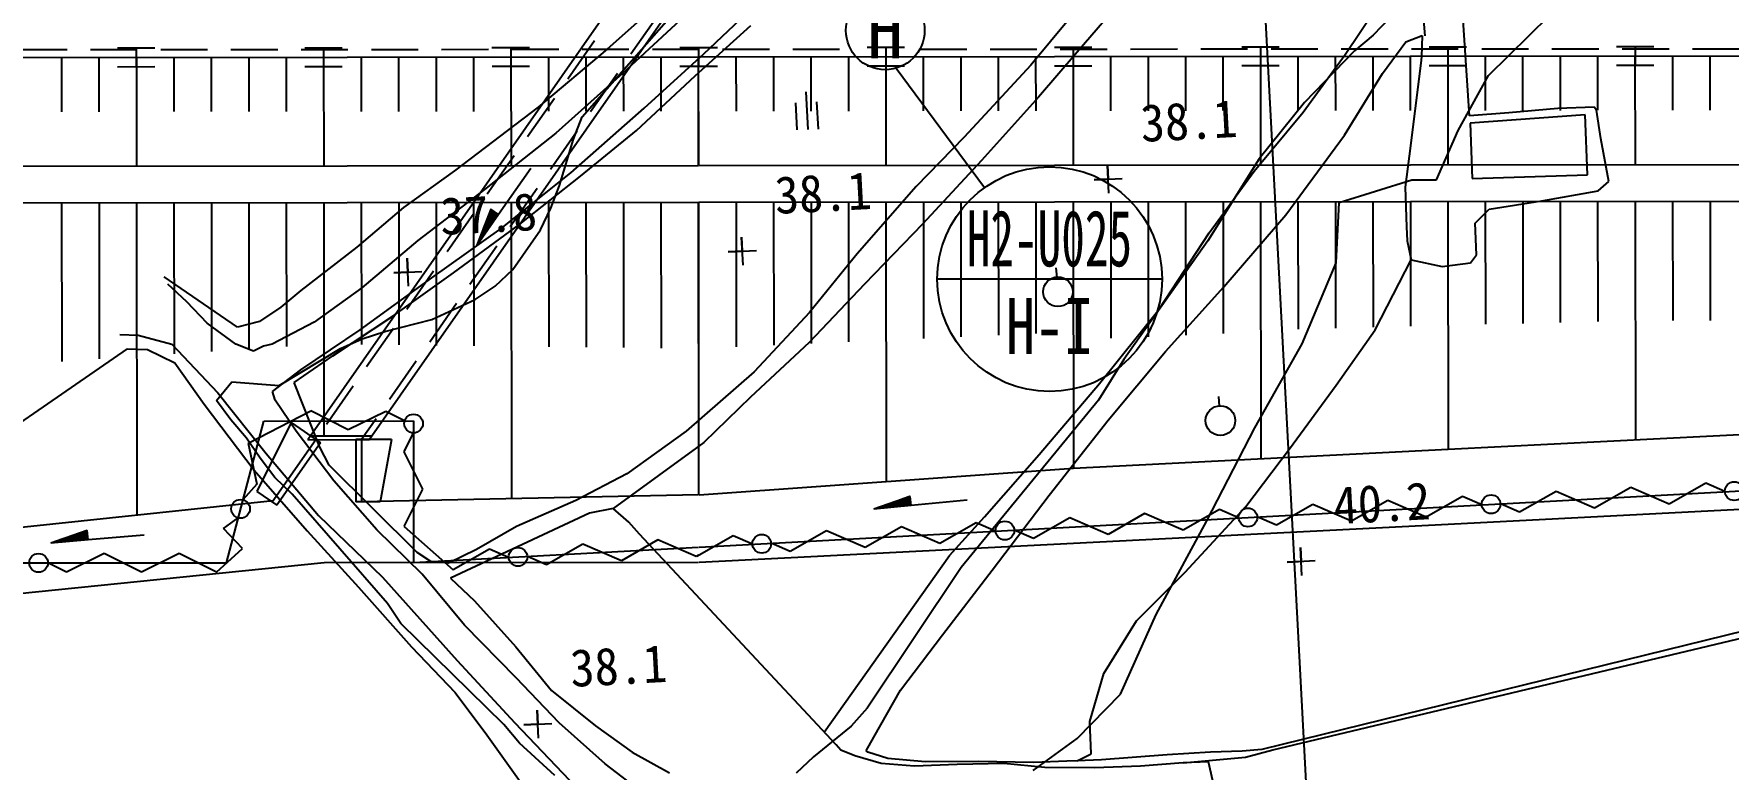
# Model space of a CAD drawing. Header units: millimetres. Extents: x 16742 to 17538, y 1103 to 1809.
# Drawn here: x 16887.5 to 16978, y 1428.6 to 1467.8 of the extents above; entities that cross this region are included whole.
import ezdxf
from ezdxf.enums import TextEntityAlignment as Align
from ezdxf.xclip import XClip

# ---------------------------------------------------------------- set-up
doc = ezdxf.new("R2010")
doc.units = ezdxf.units.MM
doc.header["$LTSCALE"] = 10
doc.header["$MEASUREMENT"] = 0
doc.header["$XCLIPFRAME"] = 2
doc.linetypes.add('DASHED2', pattern=[0.375, 0.25, -0.125])
doc.linetypes.add('HIDDEN', pattern=[0.375, 0.25, -0.125])
for name, color, linetype in [('TN-MANH', 4, 'Continuous'), ('TZ-BASE', 253, 'Continuous'), ('TZ-CABL', 4, 'Continuous')]:
    doc.layers.add(name, color=color, linetype=linetype)
doc.styles.add('GR', font='GulimChe.ttf')
doc.styles.get("Standard").update_dxf_attribs({"font": 'GulimChe.ttf'})

# ---------------------------------------------------------------- blocks, each defined once
blk = doc.blocks.new('JD-DGH6SF4')
at = {"layer": 'TZ-BASE'}
for p, q in [((110.45, 67.59), (115.178, 61.215)), ((124.65, 56.322), (112.65, 56.322))]:
    blk.add_line(p, q, dxfattribs=at)
blk.add_circle((118.65, 56.322), 6, dxfattribs=at)
at = {"layer": 'TZ-BASE', "style": 'GR'}
for s, width, p in [('H2-U025', 0.65, (118.64, 58.482)), ('H-I', 0.8, (118.641, 53.822))]:
    blk.add_text(s, height=3, rotation=0, dxfattribs=dict(at, width=width)).set_placement(p, align=Align.MIDDLE)
blk = doc.blocks.new('JD-FHFGFGH4SFG5')
at = {"layer": 'TZ-BASE'}
for p, q in [((122.886, 133.434), (141.478, -216.426)), ((131.937, 7.119, 38.259), (120.182, -6.561, 38.259)), ((93.752, -10.003, 38), (103.093, 0.583, 38)), ((98.558, -3.311, 37.107), (95.089, -6.403, 37.107)), ((100.258, -6.638, 39.808), (104.127, -2.981, 39.808)), ((120.904, -3.407, 38.027), (117.717, -7.249, 38.027)), ((134.504, -6.676, 38.259), (136.141, -4.246, 38.259)), ((141.137, -9.964, 40.327), (140.736, -4.024, 40.327)), ((99.208, -4.652, 37.592), (95.906, -7.696, 37.592)), ((99.79, -7.824, 38.027), (102.768, -5.131, 38.027)), ((136.877, -4.724, 39.019), (135.984, -5.646, 39.019)), ((138.659, -4.627, 39.808), (138.743, -5.68, 39.808)), ((142.151, -7.812, 40.158), (145.404, -4.602, 40.158)), ((68.945, -6.333), (70.945, -6.331)), ((69.945, -6.332), (69.946, -7.332)), ((78.945, -6.323), (80.945, -6.321)), ((79.945, -6.322), (79.946, -7.322)), ((88.945, -6.314), (90.945, -6.312)), ((89.945, -6.313), (89.946, -7.313)), ((98.977, -6.304), (100.977, -6.302)), ((99.977, -6.303), (99.978, -7.303)), ((108.977, -6.295), (110.977, -6.293)), ((109.977, -6.294), (109.978, -7.294)), ((118.977, -6.285), (120.977, -6.284)), ((119.977, -6.284), (119.978, -7.284)), ((128.977, -6.276), (130.977, -6.274)), ((129.977, -6.275), (129.978, -7.275)), ((135.984, -5.646, 39.019), (135.004, -6.487, 39.019)), ((136.487, -7.696, 40.327), (137.73, -6, 40.327)), ((137.73, -6, 40.327), (138.604, -5.67, 40.327)), ((138.604, -5.67, 40.327), (138.564, -6.812, 40.327)), ((138.977, -6.267), (140.977, -6.265)), ((139.977, -6.266), (139.978, -7.266)), ((148.977, -6.257), (150.977, -6.255)), ((149.977, -6.256), (149.978, -7.256)), ((0.53, -6.897), (99.948, -6.803)), ((49.945, -6.85), (99.945, -6.803)), ((65.956, -6.835), (65.959, -9.74)), ((67.956, -6.833), (67.959, -9.738)), ((69.956, -6.832), (69.962, -12.642)), ((71.956, -6.83), (71.959, -9.735)), ((73.956, -6.828), (73.959, -9.733)), ((75.956, -6.826), (75.959, -9.731)), ((77.956, -6.824), (77.959, -9.729)), ((79.956, -6.822), (79.962, -12.632)), ((81.956, -6.82), (81.959, -9.725)), ((83.956, -6.818), (83.959, -9.723)), ((85.956, -6.817), (85.959, -9.722)), ((87.956, -6.815), (87.959, -9.72)), ((89.956, -6.813), (89.962, -12.623)), ((95.089, -6.403, 37.107), (91.409, -9.504, 37.107)), ((91.956, -6.811), (91.959, -9.716)), ((93.956, -6.809), (93.959, -9.714)), ((95.956, -6.807), (95.959, -9.712)), ((97.077, -9.55, 39.808), (100.258, -6.638, 39.808)), ((97.956, -6.805), (97.959, -9.71)), ((99.948, -6.803), (99.953, -12.613)), ((99.956, -6.803), (99.962, -12.613)), ((99.977, -6.803), (349.971, -6.568)), ((99.977, -6.803), (299.971, -6.615)), ((101.971, -6.801), (101.974, -9.706)), ((103.971, -6.8), (103.974, -9.705)), ((105.971, -6.798), (105.974, -9.703)), ((107.971, -6.796), (107.974, -9.701)), ((109.971, -6.794), (109.977, -12.604)), ((111.971, -6.792), (111.974, -9.697)), ((113.971, -6.79), (113.974, -9.695)), ((115.971, -6.788), (115.974, -9.693)), ((117.971, -6.786), (117.974, -9.691)), ((120.182, -6.561, 38.259), (118.123, -8.964, 38.259)), ((119.971, -6.784), (119.977, -12.594)), ((121.971, -6.783), (121.974, -9.688)), ((123.971, -6.781), (123.974, -9.686)), ((125.971, -6.779), (125.974, -9.684)), ((127.971, -6.777), (127.974, -9.682)), ((129.971, -6.775), (129.977, -12.585)), ((131.971, -6.773), (131.974, -9.678)), ((132.26, -9.762, 38.259), (134.504, -6.676, 38.259)), ((135.004, -6.487, 39.019), (132.325, -9.253, 39.019)), ((133.971, -6.771), (133.974, -9.676)), ((135.971, -6.769), (135.974, -9.674)), ((137.971, -6.768), (137.974, -9.673)), ((138.535, -7.151, 40.327), (138.311, -8.976, 40.327)), ((138.564, -6.812, 40.327), (138.535, -7.151, 40.327)), ((139.971, -6.766), (139.977, -12.576)), ((141.971, -6.764), (141.974, -9.669)), ((143.971, -6.762), (143.974, -9.667)), ((145.971, -6.76), (145.974, -9.665)), ((147.971, -6.758), (147.974, -9.663)), ((149.971, -6.756), (149.977, -12.566)), ((151.971, -6.754), (151.974, -9.659)), ((153.971, -6.752), (153.974, -9.657)), ((68.946, -7.333), (70.946, -7.331)), ((78.946, -7.323), (80.946, -7.321)), ((88.946, -7.314), (90.946, -7.312)), ((95.906, -7.696, 37.592), (92.356, -10.876, 37.592)), ((96.652, -10.735, 38.027), (99.79, -7.824, 38.027)), ((98.978, -7.304), (100.978, -7.302)), ((108.978, -7.295), (110.978, -7.293)), ((117.717, -7.249, 38.027), (114.152, -11.105, 38.027)), ((118.978, -7.285), (120.978, -7.284)), ((128.978, -7.276), (130.978, -7.274)), ((134.462, -10.985, 40.327), (136.487, -7.696, 40.327)), ((138.978, -7.267), (140.978, -7.265)), ((140.534, -10.747, 40.158), (142.151, -7.812, 40.158)), ((148.978, -7.257), (150.978, -7.255)), ((105.699, -8.671, 38.174), (105.806, -10.68, 38.174)), ((118.123, -8.964, 38.259), (115.087, -12.335, 38.259)), ((138.311, -8.976, 40.327), (137.99, -11.565, 40.327)), ((91.409, -9.504, 37.107), (86.938, -12.889, 37.107)), ((93.157, -12.999, 39.808), (97.077, -9.55, 39.808)), ((105.143, -9.266, 38.174), (105.22, -10.712, 38.174)), ((106.371, -10.673, 38.174), (106.293, -9.205, 38.174)), ((129.638, -12.906, 38.259), (132.26, -9.762, 38.259)), ((132.325, -9.253, 39.019), (129.908, -12.262, 39.019)), ((143.242, -9.797, 40.327), (141.137, -9.964, 40.327)), ((147.314, -9.906, 42.488), (141.165, -10.358, 42.488)), ((145.852, -9.568, 40.327), (143.242, -9.797, 40.327)), ((147.792, -9.492, 40.327), (145.852, -9.568, 40.327)), ((147.439, -13.111, 42.488), (147.314, -9.906, 42.488)), ((147.925, -9.655, 40.327), (147.792, -9.492, 40.327)), ((148.153, -11.167, 40.327), (147.925, -9.655, 40.327)), ((93.292, -11.204, 38), (93.752, -10.003, 38)), ((93.665, -13.174, 38.027), (96.652, -10.735, 38.027)), ((139.37, -13.369, 40.158), (140.534, -10.747, 40.158)), ((141.165, -10.358, 42.488), (141.28, -13.31, 42.488)), ((92.356, -10.876, 37.592), (88.546, -13.897, 37.592)), ((92.544, -13.683, 38), (93.292, -11.204, 38)), ((114.152, -11.105, 38.027), (111.594, -13.739, 38.027)), ((131.335, -15.247, 40.327), (134.462, -10.985, 40.327)), ((137.99, -11.565, 40.327), (137.696, -13.773, 40.327)), ((148.581, -13.473, 40.327), (148.153, -11.167, 40.327)), ((0.536, -12.707), (99.951, -12.613)), ((99.983, -12.613), (244.724, -12.477)), ((115.087, -12.335, 38.259), (111.927, -15.753, 38.259)), ((121.881, -14.087, 38.069), (121.802, -12.589, 38.069)), ((121.802, -12.589, 38.069), (121.842, -13.338, 38.069)), ((129.908, -12.262, 39.019), (127.165, -16.635, 39.019)), ((86.938, -12.889, 37.107), (84.228, -14.853, 37.107)), ((91.027, -12.778), (89.297, -15.229)), ((89.43, -15.975, 39.808), (93.157, -12.999, 39.808)), ((90.429, -15.751, 38.027), (93.665, -13.174, 38.027)), ((121.093, -13.378, 38.069), (122.59, -13.298, 38.069)), ((121.842, -13.338, 38.069), (121.093, -13.378, 38.069)), ((127.233, -16.21, 38.259), (129.638, -12.906, 38.259)), ((134.181, -14.586, 40.158), (138.061, -13.378, 40.158)), ((138.061, -13.378, 40.158), (139.37, -13.369, 40.158)), ((141.28, -13.31, 42.488), (147.439, -13.111, 42.488)), ((148.009, -13.96, 40.327), (148.581, -13.473, 40.327)), ((88.546, -13.897, 37.592), (84.978, -16.614, 37.592)), ((92.085, -14.883, 38), (92.544, -13.683, 38)), ((99.985, -14.563), (243.597, -14.428)), ((111.594, -13.739, 38.027), (108.441, -17.326, 38.027)), ((137.696, -13.773, 40.327), (137.779, -15.881, 40.327)), ((144.989, -14.501, 40.327), (148.009, -13.96, 40.327)), ((0.537, -14.657), (99.953, -14.563)), ((65.964, -14.595), (65.972, -23.075)), ((67.964, -14.593), (67.971, -22.943)), ((69.964, -14.592), (69.979, -31.282)), ((71.964, -14.59), (71.971, -22.679)), ((73.964, -14.588), (73.971, -22.547)), ((75.964, -14.586), (75.971, -22.415)), ((77.964, -14.584), (77.971, -22.283)), ((79.964, -14.582), (79.975, -27.055)), ((84.228, -14.853, 37.107), (81.735, -16.978, 37.107)), ((81.964, -14.58), (81.971, -22.175)), ((83.964, -14.578), (83.971, -22.198)), ((85.964, -14.577), (85.971, -22.221)), ((87.964, -14.575), (87.971, -22.245)), ((88.889, -14.941), (88.144, -16.863)), ((89.297, -15.229), (88.145, -16.861)), ((89.286, -15.222), (88.163, -16.813)), ((89.276, -15.215), (88.182, -16.765)), ((89.266, -15.208), (88.2, -16.717)), ((89.256, -15.2), (88.219, -16.669)), ((89.246, -15.193), (88.238, -16.621)), ((89.235, -15.186), (88.256, -16.573)), ((89.225, -15.179), (88.275, -16.525)), ((89.215, -15.171), (88.294, -16.477)), ((89.205, -15.164), (88.312, -16.429)), ((89.195, -15.157), (88.331, -16.381)), ((89.184, -15.15), (88.349, -16.333)), ((89.174, -15.143), (88.368, -16.285)), ((89.164, -15.135), (88.387, -16.237)), ((89.154, -15.128), (88.405, -16.188)), ((89.143, -15.121), (88.424, -16.14)), ((89.133, -15.114), (88.443, -16.092)), ((89.123, -15.107), (88.461, -16.044)), ((89.113, -15.099), (88.48, -15.996)), ((89.103, -15.092), (88.498, -15.948)), ((89.092, -15.085), (88.517, -15.9)), ((89.082, -15.078), (88.536, -15.852)), ((89.072, -15.071), (88.554, -15.804)), ((89.062, -15.063), (88.573, -15.756)), ((89.052, -15.056), (88.592, -15.708)), ((89.041, -15.049), (88.61, -15.66)), ((89.031, -15.042), (88.629, -15.612)), ((89.021, -15.035), (88.647, -15.564)), ((89.011, -15.027), (88.666, -15.516)), ((89, -15.02), (88.685, -15.468)), ((88.99, -15.013), (88.703, -15.42)), ((88.98, -15.006), (88.722, -15.371)), ((88.97, -14.998), (88.74, -15.323)), ((88.96, -14.991), (88.759, -15.275)), ((88.949, -14.984), (88.778, -15.227)), ((88.939, -14.977), (88.796, -15.179)), ((88.929, -14.97), (88.815, -15.131)), ((88.919, -14.962), (88.834, -15.083)), ((88.909, -14.955), (88.852, -15.035)), ((88.898, -14.948), (88.871, -14.987)), ((89.297, -15.229), (88.889, -14.941)), ((89.964, -14.573), (89.979, -30.414)), ((91.539, -16.045, 38), (92.085, -14.883, 38)), ((91.964, -14.571), (91.971, -22.291)), ((93.964, -14.569), (93.971, -22.314)), ((95.964, -14.567), (95.971, -22.337)), ((97.964, -14.565), (97.971, -22.36)), ((99.955, -14.563), (99.97, -29.703)), ((99.964, -14.563), (99.978, -30.203)), ((101.978, -14.561), (101.986, -22.295)), ((103.978, -14.56), (103.986, -22.206)), ((105.978, -14.558), (105.986, -22.118)), ((107.978, -14.556), (107.985, -22.029)), ((109.978, -14.554), (109.992, -29.494)), ((111.978, -14.552), (111.985, -21.852)), ((113.978, -14.55), (113.985, -21.763)), ((115.978, -14.548), (115.985, -21.674)), ((117.978, -14.546), (117.985, -21.586)), ((119.978, -14.544), (119.992, -28.784)), ((121.978, -14.543), (121.985, -21.842)), ((123.978, -14.541), (123.985, -21.754)), ((125.978, -14.539), (125.985, -21.665)), ((127.978, -14.537), (127.985, -21.576)), ((128.022, -19.093, 40.327), (131.335, -15.247, 40.327)), ((129.978, -14.535), (129.991, -28.275)), ((131.978, -14.533), (131.985, -21.353)), ((133.978, -14.531), (133.985, -21.301)), ((134.011, -17.803, 40.158), (134.181, -14.586, 40.158)), ((135.978, -14.529), (135.985, -21.249)), ((137.978, -14.528), (137.985, -21.198)), ((139.978, -14.526), (139.991, -27.766)), ((141.446, -15.695, 40.327), (142.177, -14.949, 40.327)), ((141.978, -14.524), (141.985, -21.094)), ((142.177, -14.949, 40.327), (144.989, -14.501, 40.327)), ((143.978, -14.522), (143.985, -21.042)), ((145.978, -14.52), (145.984, -20.99)), ((147.978, -14.518), (147.984, -20.938)), ((149.978, -14.516), (149.99, -27.256)), ((151.978, -14.514), (151.984, -20.888)), ((153.978, -14.512), (153.984, -20.889)), ((85.732, -18.612, 39.808), (89.43, -15.975, 39.808)), ((86.898, -18.339, 38.027), (90.429, -15.751, 38.027)), ((90.059, -18.173, 38), (91.539, -16.045, 38)), ((111.927, -15.753, 38.259), (108.842, -18.957, 38.259)), ((124.563, -20.284, 38.259), (127.233, -16.21, 38.259)), ((137.779, -15.881, 40.327), (137.809, -16.64, 40.327)), ((141.512, -17.382, 40.327), (141.446, -15.695, 40.327)), ((81.735, -16.978, 37.107), (78.742, -19.292, 37.107)), ((84.978, -16.614, 37.592), (81.993, -19.138, 37.592)), ((101.562, -17.226, 38.069), (103.06, -17.146, 38.069)), ((102.311, -17.186, 38.069), (101.562, -17.226, 38.069)), ((102.351, -17.935, 38.069), (102.271, -16.437, 38.069)), ((102.271, -16.437, 38.069), (102.311, -17.186, 38.069)), ((127.165, -16.635, 39.019), (122.684, -22.977, 39.019)), ((137.809, -16.64, 40.327), (138.017, -17.646, 40.327)), ((84.487, -19.057, 37.752), (84.408, -17.559, 37.752)), ((84.408, -17.559, 37.752), (84.448, -18.308, 37.752)), ((108.441, -17.326, 38.027), (105.903, -20.466, 38.027)), ((119.122, -18.588, 39.483), (119.072, -18.07, 39.483)), ((132.196, -22.139, 40.158), (134.011, -17.803, 40.158)), ((136.094, -21.395, 40.411), (138.017, -17.646, 40.411)), ((138.017, -17.646, 40.327), (139.678, -18.003, 40.327)), ((139.678, -18.003, 40.327), (141.191, -17.817, 40.327)), ((141.191, -17.817, 40.327), (141.512, -17.382, 40.327)), ((75.355, -21.24, 37.107), (71.449, -18.564, 37.107)), ((72.645, -19.885, 37.592), (71.637, -18.952, 37.592)), ((81.912, -21.38, 39.808), (85.732, -18.612, 39.808)), ((83.653, -20.662, 38.027), (86.898, -18.339, 38.027)), ((83.699, -18.348, 37.752), (85.197, -18.268, 37.752)), ((84.448, -18.308, 37.752), (83.699, -18.348, 37.752)), ((89.123, -19.054, 38), (90.059, -18.173, 38)), ((108.842, -18.957, 38.259), (105.881, -22.072, 38.259)), ((73.746, -21.024, 37.592), (72.645, -19.885, 37.592)), ((78.742, -19.292, 37.107), (77.679, -20.178, 37.107)), ((81.993, -19.138, 37.592), (79.446, -20.97, 37.592)), ((85.729, -20.834, 38), (88.053, -19.772, 38)), ((88.053, -19.772, 38), (89.123, -19.054, 38)), ((124.905, -22.552, 40.327), (128.022, -19.093, 40.327)), ((77.679, -20.178, 37.107), (76.526, -20.941, 37.107)), ((80.441, -22.773, 38.027), (83.653, -20.662, 38.027)), ((105.903, -20.466, 38.027), (102.943, -23.623, 38.027)), ((121.382, -24.252, 38.259), (124.563, -20.284, 38.259)), ((69.081, -21.629, 37.634), (70.054, -21.676, 37.634)), ((70.054, -21.676, 37.634), (71.847, -22.154, 37.634)), ((75.268, -22.147, 37.592), (73.746, -21.024, 37.592)), ((76.526, -20.941, 37.107), (75.355, -21.24, 37.107)), ((79.446, -20.97, 37.592), (77.211, -22.156, 37.592)), ((78.744, -23.532, 39.808), (81.912, -21.38, 39.808)), ((82.011, -21.867, 38), (83.22, -21.481, 38)), ((83.22, -21.481, 38), (85.729, -20.834, 38)), ((134.014, -24.349, 40.411), (136.094, -21.395, 40.411)), ((57.603, -30.594, 37.487), (69.488, -22.399, 37.487)), ((69.488, -22.399, 37.487), (70.545, -22.442, 37.487)), ((70.545, -22.442, 37.487), (72.009, -23.145, 37.487)), ((71.847, -22.154, 37.634), (74.314, -24.761, 37.634)), ((76.212, -22.533, 37.592), (75.268, -22.147, 37.592)), ((76.751, -22.258, 37.592), (76.212, -22.533, 37.592)), ((77.211, -22.156, 37.592), (76.751, -22.258, 37.592)), ((77.589, -24.363, 38), (80.848, -22.377, 38)), ((80.848, -22.377, 38), (82.011, -21.867, 38)), ((105.881, -22.072, 38.259), (102.743, -24.982, 38.259)), ((121.839, -26.219, 40.327), (124.905, -22.552, 40.327)), ((129.669, -26.631, 40.158), (132.196, -22.139, 40.158)), ((72.009, -23.145, 37.487), (73.574, -25.365, 37.487)), ((78.386, -24.205, 38.027), (80.441, -22.773, 38.027)), ((122.684, -22.977, 39.019), (121.332, -25.141, 39.019)), ((74.242, -25.169, 38), (75.048, -24.167, 38)), ((75.048, -24.167, 38), (77.589, -24.363, 38)), ((77.226, -24.689, 39.808), (78.744, -23.532, 39.808)), ((79.746, -27.657, 38.027), (78.386, -24.205, 38.027)), ((102.943, -23.623, 38.027), (99.309, -26.806, 38.027)), ((118.152, -28.053, 38.259), (121.382, -24.252, 38.259)), ((131.528, -27.74, 40.411), (134.014, -24.349, 40.411)), ((75, -26.196, 38), (74.242, -25.169, 38)), ((74.314, -24.761, 37.634), (76.891, -27.997, 37.634)), ((77.371, -25.148, 39.808), (77.226, -24.689, 39.808)), ((78.491, -26.794, 39.808), (77.371, -25.148, 39.808)), ((102.743, -24.982, 38.259), (100.262, -27.402, 38.259)), ((121.332, -25.141, 39.019), (113.996, -34.087, 39.019)), ((127.796, -25.47, 39.82), (127.746, -24.952, 39.82)), ((73.574, -25.365, 37.487), (76.246, -28.892, 37.487)), ((75.841, -27.176, 38), (75, -26.196, 38)), ((75.927, -27.44), (79.28, -25.718)), ((81.274, -26.731), (79.28, -25.718)), ((83.28, -25.744), (81.274, -26.731)), ((84.277, -26.251), (83.28, -25.744)), ((118.702, -30.228, 40.327), (121.839, -26.219, 40.327)), ((74.762, -33.827), (76.755, -26.258)), ((76.755, -26.258), (84.755, -26.25)), ((80.496, -29.461, 39.808), (78.491, -26.794, 39.808)), ((84.257, -27.897), (84.756, -26.896)), ((84.755, -26.25), (84.762, -33.818)), ((99.309, -26.806, 38.027), (96.146, -29.084, 38.027)), ((127.118, -31.588, 40.158), (129.669, -26.631, 40.158)), ((139.991, -27.766), (159.99, -26.747)), ((76.559, -28.246, 38), (75.841, -27.176, 38)), ((75.927, -27.44), (76.385, -29.629)), ((76.891, -27.997, 37.634), (79.682, -31.309, 37.634)), ((80.248, -28.609, 38.027), (79.746, -27.657, 38.027)), ((85.258, -29.896), (84.257, -27.897)), ((100.262, -27.402, 38.259), (95.416, -30.929, 38.259)), ((119.992, -28.784), (139.991, -27.766)), ((129.2, -30.83, 40.411), (131.528, -27.74, 40.411)), ((76.246, -28.892, 37.487), (79.076, -32.118, 37.487)), ((77.359, -29.271, 38), (76.559, -28.246, 38)), ((84.95, -33.281, 38.027), (80.248, -28.609, 38.027)), ((99.999, -30.203), (119.992, -28.784)), ((115.242, -31.377, 38.259), (118.152, -28.053, 38.259)), ((190.826, -28.839, 40.327), (130.046, -43.805, 40.327)), ((76.385, -29.629), (75.646, -30.469)), ((78.281, -30.164, 38), (77.359, -29.271, 38)), ((82.795, -32.074, 39.808), (80.496, -29.461, 39.808)), ((96.146, -29.084, 38.027), (93.414, -30.5, 38.027)), ((100.002, -32.994), (159.993, -29.747)), ((149.751, -29.801), (147.808, -30.907)), ((151.802, -30.691), (149.751, -29.801)), ((153.745, -29.584), (151.802, -30.691)), ((154.77, -30.03), (153.745, -29.584)), ((59.98, -32.341), (77.261, -30.51)), ((83.367, -36.004, 38), (78.281, -30.164, 38)), ((99.978, -30.203), (81.98, -30.583)), ((84.26, -31.897), (85.258, -29.896)), ((93.414, -30.5, 38.027), (90.259, -31.891, 38.027)), ((111.274, -30.282), (109.333, -30.975)), ((111.321, -30.754), (109.432, -30.94)), ((111.32, -30.741), (109.481, -30.923)), ((111.318, -30.729), (109.529, -30.905)), ((111.317, -30.716), (109.578, -30.888)), ((111.316, -30.704), (109.626, -30.87)), ((111.315, -30.691), (109.675, -30.853)), ((111.313, -30.679), (109.723, -30.836)), ((111.312, -30.667), (109.772, -30.818)), ((111.311, -30.654), (109.82, -30.801)), ((111.31, -30.642), (109.869, -30.784)), ((111.309, -30.629), (109.918, -30.766)), ((111.307, -30.617), (109.966, -30.749)), ((111.306, -30.604), (110.015, -30.732)), ((111.305, -30.592), (110.063, -30.714)), ((111.304, -30.579), (110.112, -30.697)), ((111.302, -30.567), (110.16, -30.68)), ((111.301, -30.555), (110.209, -30.662)), ((111.3, -30.542), (110.257, -30.645)), ((111.299, -30.53), (110.306, -30.628)), ((111.298, -30.517), (110.354, -30.61)), ((111.296, -30.505), (110.403, -30.593)), ((111.295, -30.492), (110.451, -30.576)), ((111.294, -30.48), (110.5, -30.558)), ((111.293, -30.468), (110.548, -30.541)), ((111.291, -30.455), (110.597, -30.524)), ((111.29, -30.443), (110.646, -30.506)), ((111.289, -30.43), (110.694, -30.489)), ((111.288, -30.418), (110.743, -30.472)), ((111.286, -30.405), (110.791, -30.454)), ((111.285, -30.393), (110.84, -30.437)), ((111.284, -30.38), (110.888, -30.419)), ((111.283, -30.368), (110.937, -30.402)), ((111.282, -30.356), (110.985, -30.385)), ((111.28, -30.343), (111.034, -30.367)), ((111.279, -30.331), (111.082, -30.35)), ((111.278, -30.318), (111.131, -30.333)), ((111.277, -30.306), (111.179, -30.315)), ((111.275, -30.293), (111.228, -30.298)), ((111.323, -30.779), (111.274, -30.282)), ((114.309, -30.485), (111.323, -30.779)), ((115.649, -34.233, 40.327), (118.702, -30.228, 40.327)), ((132.775, -30.719), (130.832, -31.826)), ((134.827, -31.61), (132.775, -30.719)), ((136.77, -30.503), (134.827, -31.61)), ((138.821, -31.394), (136.77, -30.503)), ((140.764, -30.287), (138.821, -31.394)), ((141.789, -30.732), (140.764, -30.287)), ((143.813, -31.123), (142.788, -30.678)), ((145.756, -30.017), (143.813, -31.123)), ((147.808, -30.907), (145.756, -30.017)), ((74.602, -31.995), (75.392, -31.436)), ((79.682, -31.309, 37.634), (83.105, -34.597, 37.634)), ((94.159, -31.189, 38.259), (86.735, -34.647, 38.259)), ((95.416, -30.929, 38.259), (94.159, -31.189, 38.259)), ((96.247, -31.656, 38.259), (95.416, -30.929, 38.259)), ((96.822, -32.31, 38.259), (96.247, -31.656, 38.259)), ((111.323, -30.779), (109.335, -30.975)), ((111.322, -30.766), (109.384, -30.957)), ((113.379, -33.435, 38.259), (115.242, -31.377, 38.259)), ((119.794, -31.422), (117.851, -32.529)), ((121.846, -32.313), (119.794, -31.422)), ((123.789, -31.206), (121.846, -32.313)), ((125.84, -32.096), (123.789, -31.206)), ((124.4, -36.593, 40.158), (127.118, -31.588, 40.158)), ((127.783, -30.99), (125.84, -32.096)), ((125.958, -34.336, 40.411), (129.2, -30.83, 40.411)), ((128.808, -31.435), (127.783, -30.99)), ((130.832, -31.826), (129.807, -31.381)), ((67.337, -32.111), (65.387, -32.778)), ((67.375, -32.559), (65.584, -32.71)), ((67.374, -32.546), (65.633, -32.694)), ((67.373, -32.534), (65.682, -32.677)), ((67.372, -32.521), (65.73, -32.66)), ((67.371, -32.509), (65.779, -32.644)), ((67.37, -32.497), (65.828, -32.627)), ((67.369, -32.484), (65.877, -32.61)), ((67.368, -32.472), (65.925, -32.594)), ((67.367, -32.459), (65.974, -32.577)), ((67.366, -32.447), (66.023, -32.56)), ((67.365, -32.434), (66.072, -32.544)), ((67.364, -32.422), (66.12, -32.527)), ((67.363, -32.409), (66.169, -32.51)), ((67.362, -32.397), (66.218, -32.494)), ((67.361, -32.384), (66.267, -32.477)), ((67.36, -32.372), (66.316, -32.46)), ((67.359, -32.36), (66.364, -32.444)), ((67.357, -32.347), (66.413, -32.427)), ((67.356, -32.335), (66.462, -32.41)), ((67.355, -32.322), (66.511, -32.394)), ((67.354, -32.31), (66.559, -32.377)), ((67.353, -32.297), (66.608, -32.36)), ((67.352, -32.285), (66.657, -32.344)), ((67.351, -32.272), (66.706, -32.327)), ((67.35, -32.26), (66.754, -32.31)), ((67.349, -32.247), (66.803, -32.294)), ((67.348, -32.235), (66.852, -32.277)), ((67.347, -32.223), (66.901, -32.26)), ((67.346, -32.21), (66.95, -32.244)), ((67.345, -32.198), (66.998, -32.227)), ((67.344, -32.185), (67.047, -32.21)), ((67.343, -32.173), (67.096, -32.194)), ((67.342, -32.16), (67.145, -32.177)), ((67.341, -32.148), (67.193, -32.16)), ((67.34, -32.135), (67.242, -32.144)), ((67.338, -32.123), (67.291, -32.127)), ((67.38, -32.609), (67.337, -32.111)), ((70.369, -32.356), (67.38, -32.609)), ((75.629, -33.07), (74.602, -31.995)), ((79.076, -32.118, 37.487), (81.812, -35.136, 37.487)), ((85.211, -34.43, 39.808), (82.795, -32.074, 39.808)), ((84.26, -31.897), (86.865, -34.205)), ((90.259, -31.891, 38.027), (88.111, -33.115, 38.027)), ((107.314, -43.555, 38.259), (96.822, -32.31, 38.259)), ((101.821, -32.395), (99.878, -33.502)), ((102.846, -32.84), (101.821, -32.395)), ((106.813, -32.125), (104.87, -33.232)), ((108.865, -33.015), (106.813, -32.125)), ((110.808, -31.909), (108.865, -33.015)), ((112.859, -32.799), (110.808, -31.909)), ((114.802, -31.692), (112.859, -32.799)), ((115.827, -32.138), (114.802, -31.692)), ((117.851, -32.529), (116.826, -32.084)), ((67.38, -32.609), (65.389, -32.777)), ((67.379, -32.596), (65.438, -32.76)), ((67.377, -32.584), (65.486, -32.744)), ((67.376, -32.571), (65.535, -32.727)), ((68.235, -33.333), (66.236, -34.335)), ((70.236, -34.331), (68.235, -33.333)), ((72.235, -33.329), (70.236, -34.331)), ((74.236, -34.328), (72.235, -33.329)), ((74.236, -34.328), (75.629, -33.07)), ((84.762, -33.818), (99.97, -32.994)), ((85.686, -33.759, 38.027), (84.95, -33.281, 38.027)), ((88.111, -33.115, 38.027), (86.619, -33.85, 38.027)), ((88.808, -33.098), (86.865, -34.205)), ((89.833, -33.543), (88.808, -33.098)), ((93.801, -32.828), (91.858, -33.934)), ((95.852, -33.718), (93.801, -32.828)), ((97.795, -32.611), (95.852, -33.718)), ((99.846, -33.502), (97.795, -32.611)), ((99.971, -33.431), (99.846, -33.502)), ((104.87, -33.232), (103.845, -32.786)), ((106.679, -42.875, 38.259), (113.379, -33.435, 38.259)), ((132.184, -34.505, 40.179), (132.104, -33.007, 40.179)), ((132.104, -33.007, 40.179), (132.144, -33.756, 40.179)), ((39.982, -33.86), (74.762, -33.827)), ((66.236, -34.335), (65.235, -33.836)), ((86.619, -33.85, 38.027), (85.686, -33.759, 38.027)), ((91.858, -33.934), (90.832, -33.489)), ((113.996, -34.087, 39.019), (108.969, -41.59, 39.019)), ((112.996, -37.673, 40.327), (115.649, -34.233, 40.327)), ((123.357, -36.93, 40.411), (125.958, -34.336, 40.411)), ((131.395, -33.796, 40.179), (132.893, -33.716, 40.179)), ((132.144, -33.756, 40.179), (131.395, -33.796, 40.179)), ((81.812, -35.136, 37.487), (84.64, -38.319, 37.487)), ((83.105, -34.597, 37.634), (87.081, -39.045, 37.634)), ((87.472, -37.171, 39.808), (85.211, -34.43, 39.808)), ((86.735, -34.647, 38.259), (88.007, -35.865, 38.259)), ((84.085, -37.074, 38), (83.367, -36.004, 38)), ((88.007, -35.865, 38.259), (90.215, -38.312, 38.259)), ((130.638, -43.824, 40.622), (166.372, -35.287, 40.622)), ((89.575, -42.476, 38), (84.085, -37.074, 38)), ((121.609, -39.743, 40.411), (123.357, -36.93, 40.411)), ((122.497, -40.849, 40.158), (124.4, -36.593, 40.158)), ((90.243, -39.977, 39.808), (87.472, -37.171, 39.808)), ((110.747, -40.633, 40.327), (112.996, -37.673, 40.327)), ((84.64, -38.319, 37.487), (86.974, -40.762, 37.487)), ((90.215, -38.312, 38.259), (92.122, -40.645, 38.259)), ((87.081, -39.045, 37.634), (90.169, -42.388, 37.634)), ((120.864, -42.307, 40.411), (121.609, -39.743, 40.411)), ((92.534, -42.38, 39.808), (90.243, -39.977, 39.808)), ((92.122, -40.645, 38.259), (94.477, -42.538, 38.259)), ((109.325, -43.139, 40.327), (110.747, -40.633, 40.327)), ((86.974, -40.762, 37.487), (88.668, -43.019, 37.487)), ((108.969, -41.59, 39.019), (108.119, -42.552, 39.019)), ((120.182, -43.22, 40.158), (122.497, -40.849, 40.158)), ((90.416, -43.457, 38), (89.575, -42.476, 38)), ((90.169, -42.388, 37.634), (93.076, -45.442, 37.634)), ((90.641, -42.487, 38.069), (92.139, -42.408, 38.069)), ((91.39, -42.447, 38.069), (90.641, -42.487, 38.069)), ((91.43, -43.196, 38.069), (91.351, -41.698, 38.069)), ((91.351, -41.698, 38.069), (91.39, -42.447, 38.069)), ((94.985, -44.565, 39.808), (92.534, -42.38, 39.808)), ((120.932, -44.036, 40.411), (120.864, -42.307, 40.411)), ((88.668, -43.019, 37.487), (91.437, -46.88, 37.487)), ((94.477, -42.538, 38.259), (96.432, -43.939, 38.259)), ((108.119, -42.552, 39.019), (106.114, -44.194, 39.019)), ((108.931, -43.872, 40.327), (109.325, -43.139, 40.327)), ((117.841, -44.917, 40.158), (120.182, -43.22, 40.158)), ((92.301, -45.199, 38), (90.416, -43.457, 38)), ((96.432, -43.939, 38.259), (98.419, -45.044, 38.259)), ((106.114, -44.194, 39.019), (105.177, -45.075, 39.019)), ((107.578, -43.841, 38.259), (107.314, -43.555, 38.259)), ((108.309, -44.15, 38.259), (107.578, -43.841, 38.259)), ((109.718, -44.559, 38.259), (108.309, -44.15, 38.259)), ((109.019, -43.953, 40.327), (108.931, -43.872, 40.327)), ((110.088, -44.291, 40.327), (109.019, -43.953, 40.327)), ((112.08, -44.467, 40.327), (110.088, -44.291, 40.327)), ((120.186, -44.403, 40.411), (120.932, -44.036, 40.411)), ((124.989, -44.088, 40.327), (121.494, -44.351, 40.327)), ((127.306, -43.955, 40.327), (124.989, -44.088, 40.327)), ((125.85, -44.519, 40.622), (129.175, -44.22, 40.622)), ((128.993, -43.889, 40.327), (127.306, -43.955, 40.327)), ((130.046, -43.805, 40.327), (128.993, -43.889, 40.327)), ((129.175, -44.22, 40.622), (130.638, -43.824, 40.622)), ((97.031, -46.132, 39.808), (94.985, -44.565, 39.808)), ((111.498, -44.701, 38.259), (109.718, -44.559, 38.259)), ((113.775, -44.612, 38.259), (111.498, -44.701, 38.259)), ((114.908, -44.44, 40.327), (112.08, -44.467, 40.327)), ((116.265, -44.556, 38.259), (113.775, -44.612, 38.259)), ((117.867, -44.494, 40.327), (114.908, -44.44, 40.327)), ((118.469, -44.766, 38.259), (116.265, -44.556, 38.259)), ((119.638, -44.424, 40.327), (117.867, -44.494, 40.327)), ((121.131, -44.788, 38.259), (118.469, -44.766, 38.259)), ((120.186, -44.403, 40.327), (119.638, -44.424, 40.327)), ((121.494, -44.351, 40.327), (120.186, -44.403, 40.327)), ((123.576, -44.692, 38.259), (121.131, -44.788, 38.259)), ((125.85, -44.519, 38.259), (123.576, -44.692, 38.259)), ((127.2, -44.466, 38.259), (125.85, -44.519, 38.259)), ((128.623, -50.619, 38.259), (127.2, -44.466, 38.259))]:
    blk.add_line(p, q, dxfattribs=at)
at = {"layer": 'TZ-BASE', "linetype": 'Continuous'}
for p, q in [((99.937, 2.55), (79.108, -27.256)), ((99.941, -2.157), (82.404, -27.253)), ((78.224, -26.339), (76.387, -30.015)), ((78.224, -26.339), (79.781, -27.427)), ((79.248, -27.056), (82.544, -27.053)), ((79.535, -27.255), (77.207, -30.588)), ((79.781, -27.427), (77.453, -30.759)), ((79.108, -27.256), (82.404, -27.253)), ((83.577, -27.252), (81.677, -27.253)), ((81.677, -27.253), (81.68, -30.583)), ((81.977, -27.253), (81.98, -30.583)), ((83.577, -27.252), (82.98, -30.582)), ((76.387, -30.015), (77.453, -30.759)), ((82.98, -30.582), (81.68, -30.583))]:
    blk.add_line(p, q, dxfattribs=at)
at = {"layer": 'TZ-BASE', "linetype": 'DASHED2'}
for p, q in [((98.718, 0.196), (79.535, -27.255)), ((99.94, -1.547), (81.977, -27.253))]:
    blk.add_line(p, q, dxfattribs=at)
at = {"layer": 'TZ-BASE', "ltscale": 10}
for p, q in [((139.995, -31.766), (159.994, -30.747)), ((119.996, -32.784), (139.995, -31.766)), ((100.003, -33.803), (119.996, -32.784)), ((59.984, -35.841), (79.982, -33.822)), ((79.982, -33.822), (99.971, -33.803))]:
    blk.add_line(p, q, dxfattribs=at)
at = {"layer": 'TZ-BASE'}
for centre, radius in [((119.163, -19.356, 39.483), 0.791), ((84.755, -26.396), 0.5), ((127.837, -26.238, 39.82), 0.791), ((155.27, -30.002), 0.5), ((75.519, -30.952), 0.5), ((142.289, -30.705), 0.5), ((116.327, -32.111), 0.5), ((129.308, -31.408), 0.5), ((103.346, -32.813), 0.5), ((64.735, -33.837), 0.5), ((90.333, -33.516), 0.5)]:
    blk.add_circle(centre, radius, dxfattribs=at)
for s, p in [('38.1', (123.624, -11.355, 37.414)), ('38.1', (104.094, -15.203, 37.414)), ('37.8', (86.23, -16.325, 37.414)), ('40.2', (133.927, -31.773, 37.414)), ('38.1', (93.173, -40.464, 37.414))]:
    blk.add_text(s, height=2, rotation=3.042, dxfattribs=at).set_placement(p)

msp = doc.modelspace()

# ---------------------------------------------------------------- linework, layer by layer
at = {"layer": 'TN-MANH'}
msp.add_circle((16932.98, 1468.015), 2.1, dxfattribs=at)
at = {"layer": 'TZ-CABL', "linetype": 'HIDDEN'}
for points in [[(16823.044, 1466.96), (16931.134, 1467.014)], [(16934.827, 1467.016), (17056.141, 1467.077)]]:
    msp.add_lwpolyline(points, dxfattribs=at)

# ---------------------------------------------------------------- block references
at = {"layer": 'TZ-BASE'}
ref = msp.add_blockref('JD-FHFGFGH4SFG5', (16823.038, 1473.41), dxfattribs=at)
XClip(ref).set_block_clipping_path([(699.9307166184, 75.6476090799), (-0.0689872699, 75.0037604044), (0.0689872699, -75.0037604044), (700.0686841918, -74.3523274699)])
msp.add_blockref('JD-DGH6SF4', (16823.107, 1398.406), dxfattribs=at)

# ---------------------------------------------------------------- texts
at = {"layer": 'TN-MANH', "linetype": 'ByBlock'}
msp.add_text('H', height=3, rotation=0, dxfattribs=at).set_placement((16932.98, 1468.015), align=Align.MIDDLE)

doc.saveas('drawing.dxf')
